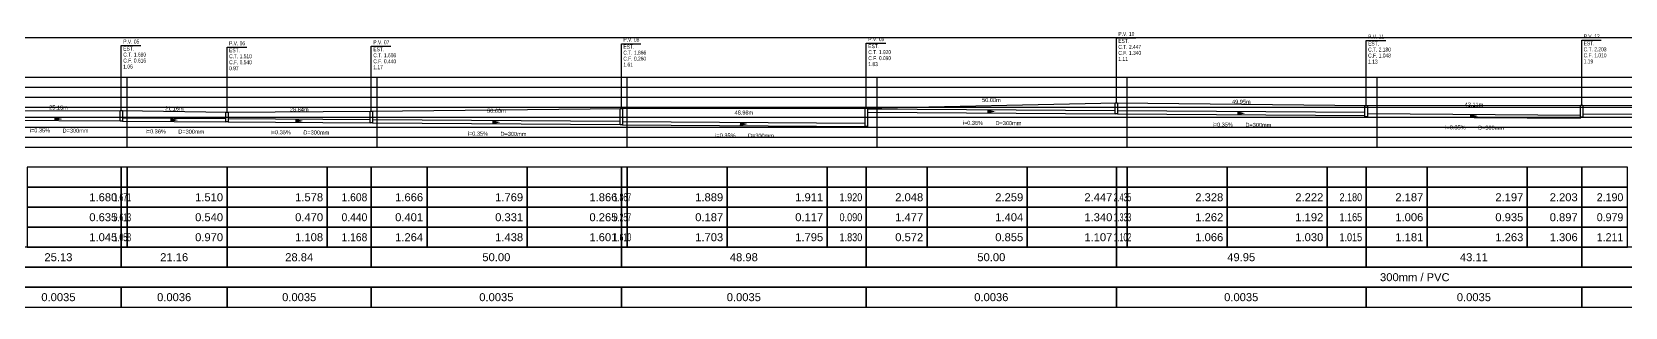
# Model space of a CAD drawing. Extents: x -160 to 364724, y -100 to 7353297.
# Drawn here: x 360241.4 to 360560, y 7351761.1 to 7351816.2 of the extents above; entities that cross this region are included whole.
import ezdxf
from ezdxf.enums import TextEntityAlignment as Align

# ---------------------------------------------------------------- set-up
doc = ezdxf.new("R2010")
doc.units = 0
doc.header["$LTSCALE"] = 5
for name, color, linetype in [('PS_IND_COMPRIMENTO', 7, 'Continuous'), ('PS_IND_DIAMETRO', 7, 'Continuous'), ('PS_IND_FLUXO', 3, 'Continuous'), ('PS_IND_INCLINACAO', 7, 'Continuous'), ('PS_PERFIL_CAIXAS', 7, 'Continuous'), ('PS_PERFIL_COTA_LIN', 7, 'Continuous'), ('PS_PERFIL_COTA_TXT', 5, 'Continuous'), ('PS_PERFIL_GRADE', 8, 'Continuous'), ('PS_PERFIL_TERRENO', 3, 'Continuous'), ('PS_PERFIL_TUBO', 7, 'Continuous'), ('PS_PONTOS_IDENTIFICACAO_LIN', 7, 'Continuous'), ('PS_PONTOS_IDENTIFICACAO_TXT', 7, 'Continuous')]:
    doc.layers.add(name, color=color, linetype=linetype)
doc.styles.get("Standard").update_dxf_attribs({"font": 'arial.ttf'})

# ---------------------------------------------------------------- blocks, each defined once
blk = doc.blocks.new('*U248')
at = {"layer": 'PS_PERFIL_GRADE', "linetype": 'Continuous'}
for p, q in [((0, 14), (850, 14)), ((150, 0), (150, 14)), ((200, 0), (200, 14)), ((250, 0), (250, 14)), ((300, 0), (300, 14)), ((350, 0), (350, 14)), ((400, 0), (400, 14)), ((0, 12), (850, 12)), ((0, 10), (850, 10)), ((0, 8), (850, 8)), ((0, 6), (850, 6)), ((0, 4), (850, 4)), ((0, 2), (850, 2)), ((0, 0), (850, 0))]:
    blk.add_line(p, q, dxfattribs=at)
blk.add_lwpolyline([(0, 14), (0, 22), (850, 22), (850, 14)], dxfattribs=at)

msp = doc.modelspace()

# ---------------------------------------------------------------- linework, layer by layer
at = {"layer": 'PS_IND_FLUXO'}
for points in [[(360245.871, 7351798.795, 0.8, 0, 0), (360247.471, 7351798.784, 0, 0, 0)], [(360269.015, 7351798.593, 0.8, 0, 0), (360270.615, 7351798.581, 0, 0, 0)], [(360294.015, 7351798.417, 0.8, 0, 0), (360295.615, 7351798.405, 0, 0, 0)], [(360333.438, 7351798.142, 0.8, 0, 0), (360335.038, 7351798.13, 0, 0, 0)], [(360382.926, 7351797.787, 0.8, 0, 0), (360384.526, 7351797.775, 0, 0, 0)], [(360432.413, 7351800.297, 0.8, 0, 0), (360434.013, 7351800.285, 0, 0, 0)], [(360482.386, 7351799.942, 0.8, 0, 0), (360483.986, 7351799.93, 0, 0, 0)], [(360528.912, 7351799.382, 0.8, 0, 0), (360530.512, 7351799.37, 0, 0, 0)]]:
    msp.add_lwpolyline(points, format="xyseb", dxfattribs=at)
at = {"layer": 'PS_PERFIL_CAIXAS', "linetype": 'Continuous'}
for points in [[(360457.963, 7351802.025), (360458.463, 7351802.025), (360458.463, 7351799.811), (360457.963, 7351799.811)], [(360507.909, 7351801.491), (360508.409, 7351801.491), (360508.409, 7351799.227), (360507.909, 7351799.227)], [(360551.016, 7351801.537), (360551.516, 7351801.537), (360551.516, 7351799.151), (360551.016, 7351799.151)], [(360258.986, 7351800.491), (360259.486, 7351800.491), (360259.486, 7351798.363), (360258.986, 7351798.363)], [(360280.143, 7351800.151), (360280.643, 7351800.151), (360280.643, 7351798.211), (360280.143, 7351798.211)], [(360308.988, 7351800.347), (360309.488, 7351800.347), (360309.488, 7351798.011), (360308.988, 7351798.011)], [(360358.988, 7351800.863), (360359.488, 7351800.863), (360359.488, 7351797.651), (360358.988, 7351797.651)], [(360407.963, 7351800.971), (360408.463, 7351800.971), (360408.463, 7351797.311), (360407.963, 7351797.311)]]:
    msp.add_lwpolyline(points, close=True, dxfattribs=at)
at = {"layer": 'PS_PERFIL_COTA_LIN', "linetype": 'Continuous'}
for points in [[(360240.393, 7351789.131), (360240.393, 7351785.131), (360259.236, 7351785.131), (360259.236, 7351789.131)], [(360259.236, 7351789.131), (360259.236, 7351785.131), (360260.393, 7351785.131), (360260.393, 7351789.131)], [(360260.393, 7351789.131), (360260.393, 7351785.131), (360280.393, 7351785.131), (360280.393, 7351789.131)], [(360280.393, 7351789.131), (360280.393, 7351785.131), (360300.393, 7351785.131), (360300.393, 7351789.131)], [(360300.393, 7351789.131), (360300.393, 7351785.131), (360309.238, 7351785.131), (360309.238, 7351789.131)], [(360309.238, 7351789.131), (360309.238, 7351785.131), (360320.393, 7351785.131), (360320.393, 7351789.131)], [(360320.393, 7351789.131), (360320.393, 7351785.131), (360340.393, 7351785.131), (360340.393, 7351789.131)], [(360340.393, 7351789.131), (360340.393, 7351785.131), (360359.238, 7351785.131), (360359.238, 7351789.131)], [(360359.238, 7351789.131), (360359.238, 7351785.131), (360360.393, 7351785.131), (360360.393, 7351789.131)], [(360360.393, 7351789.131), (360360.393, 7351785.131), (360380.393, 7351785.131), (360380.393, 7351789.131)], [(360380.393, 7351789.131), (360380.393, 7351785.131), (360400.393, 7351785.131), (360400.393, 7351789.131)], [(360400.393, 7351789.131), (360400.393, 7351785.131), (360408.213, 7351785.131), (360408.213, 7351789.131)], [(360408.213, 7351789.131), (360408.213, 7351785.131), (360420.393, 7351785.131), (360420.393, 7351789.131)], [(360420.393, 7351789.131), (360420.393, 7351785.131), (360440.393, 7351785.131), (360440.393, 7351789.131)], [(360440.393, 7351789.131), (360440.393, 7351785.131), (360458.213, 7351785.131), (360458.213, 7351789.131)], [(360458.213, 7351789.131), (360458.213, 7351785.131), (360460.393, 7351785.131), (360460.393, 7351789.131)], [(360460.393, 7351789.131), (360460.393, 7351785.131), (360480.393, 7351785.131), (360480.393, 7351789.131)], [(360480.393, 7351789.131), (360480.393, 7351785.131), (360500.393, 7351785.131), (360500.393, 7351789.131)], [(360500.393, 7351789.131), (360500.393, 7351785.131), (360508.159, 7351785.131), (360508.159, 7351789.131)], [(360508.159, 7351789.131), (360508.159, 7351785.131), (360520.393, 7351785.131), (360520.393, 7351789.131)], [(360520.393, 7351789.131), (360520.393, 7351785.131), (360540.393, 7351785.131), (360540.393, 7351789.131)], [(360540.393, 7351789.131), (360540.393, 7351785.131), (360551.266, 7351785.131), (360551.266, 7351789.131)], [(360551.266, 7351789.131), (360551.266, 7351785.131), (360560.393, 7351785.131), (360560.393, 7351789.131)], [(360240.393, 7351785.131), (360240.393, 7351781.131), (360259.236, 7351781.131), (360259.236, 7351785.131)], [(360259.236, 7351785.131), (360259.236, 7351781.131), (360260.393, 7351781.131), (360260.393, 7351785.131)], [(360260.393, 7351785.131), (360260.393, 7351781.131), (360280.393, 7351781.131), (360280.393, 7351785.131)], [(360280.393, 7351785.131), (360280.393, 7351781.131), (360300.393, 7351781.131), (360300.393, 7351785.131)], [(360300.393, 7351785.131), (360300.393, 7351781.131), (360309.238, 7351781.131), (360309.238, 7351785.131)], [(360309.238, 7351785.131), (360309.238, 7351781.131), (360320.393, 7351781.131), (360320.393, 7351785.131)], [(360320.393, 7351785.131), (360320.393, 7351781.131), (360340.393, 7351781.131), (360340.393, 7351785.131)], [(360340.393, 7351785.131), (360340.393, 7351781.131), (360359.238, 7351781.131), (360359.238, 7351785.131)], [(360359.238, 7351785.131), (360359.238, 7351781.131), (360360.393, 7351781.131), (360360.393, 7351785.131)], [(360360.393, 7351785.131), (360360.393, 7351781.131), (360380.393, 7351781.131), (360380.393, 7351785.131)], [(360380.393, 7351785.131), (360380.393, 7351781.131), (360400.393, 7351781.131), (360400.393, 7351785.131)], [(360400.393, 7351785.131), (360400.393, 7351781.131), (360408.213, 7351781.131), (360408.213, 7351785.131)], [(360408.213, 7351785.131), (360408.213, 7351781.131), (360420.393, 7351781.131), (360420.393, 7351785.131)], [(360420.393, 7351785.131), (360420.393, 7351781.131), (360440.393, 7351781.131), (360440.393, 7351785.131)], [(360440.393, 7351785.131), (360440.393, 7351781.131), (360458.213, 7351781.131), (360458.213, 7351785.131)], [(360458.213, 7351785.131), (360458.213, 7351781.131), (360460.393, 7351781.131), (360460.393, 7351785.131)], [(360460.393, 7351785.131), (360460.393, 7351781.131), (360480.393, 7351781.131), (360480.393, 7351785.131)], [(360480.393, 7351785.131), (360480.393, 7351781.131), (360500.393, 7351781.131), (360500.393, 7351785.131)], [(360500.393, 7351785.131), (360500.393, 7351781.131), (360508.159, 7351781.131), (360508.159, 7351785.131)], [(360508.159, 7351785.131), (360508.159, 7351781.131), (360520.393, 7351781.131), (360520.393, 7351785.131)], [(360520.393, 7351785.131), (360520.393, 7351781.131), (360540.393, 7351781.131), (360540.393, 7351785.131)], [(360540.393, 7351785.131), (360540.393, 7351781.131), (360551.266, 7351781.131), (360551.266, 7351785.131)], [(360551.266, 7351785.131), (360551.266, 7351781.131), (360560.393, 7351781.131), (360560.393, 7351785.131)], [(360240.393, 7351781.131), (360240.393, 7351777.131), (360259.236, 7351777.131), (360259.236, 7351781.131)], [(360259.236, 7351781.131), (360259.236, 7351777.131), (360260.393, 7351777.131), (360260.393, 7351781.131)], [(360260.393, 7351781.131), (360260.393, 7351777.131), (360280.393, 7351777.131), (360280.393, 7351781.131)], [(360280.393, 7351781.131), (360280.393, 7351777.131), (360300.393, 7351777.131), (360300.393, 7351781.131)], [(360300.393, 7351781.131), (360300.393, 7351777.131), (360309.238, 7351777.131), (360309.238, 7351781.131)], [(360309.238, 7351781.131), (360309.238, 7351777.131), (360320.393, 7351777.131), (360320.393, 7351781.131)], [(360320.393, 7351781.131), (360320.393, 7351777.131), (360340.393, 7351777.131), (360340.393, 7351781.131)], [(360340.393, 7351781.131), (360340.393, 7351777.131), (360359.238, 7351777.131), (360359.238, 7351781.131)], [(360359.238, 7351781.131), (360359.238, 7351777.131), (360360.393, 7351777.131), (360360.393, 7351781.131)], [(360360.393, 7351781.131), (360360.393, 7351777.131), (360380.393, 7351777.131), (360380.393, 7351781.131)], [(360380.393, 7351781.131), (360380.393, 7351777.131), (360400.393, 7351777.131), (360400.393, 7351781.131)], [(360400.393, 7351781.131), (360400.393, 7351777.131), (360408.213, 7351777.131), (360408.213, 7351781.131)], [(360408.213, 7351781.131), (360408.213, 7351777.131), (360420.393, 7351777.131), (360420.393, 7351781.131)], [(360420.393, 7351781.131), (360420.393, 7351777.131), (360440.393, 7351777.131), (360440.393, 7351781.131)], [(360440.393, 7351781.131), (360440.393, 7351777.131), (360458.213, 7351777.131), (360458.213, 7351781.131)], [(360458.213, 7351781.131), (360458.213, 7351777.131), (360460.393, 7351777.131), (360460.393, 7351781.131)], [(360460.393, 7351781.131), (360460.393, 7351777.131), (360480.393, 7351777.131), (360480.393, 7351781.131)], [(360480.393, 7351781.131), (360480.393, 7351777.131), (360500.393, 7351777.131), (360500.393, 7351781.131)], [(360500.393, 7351781.131), (360500.393, 7351777.131), (360508.159, 7351777.131), (360508.159, 7351781.131)], [(360508.159, 7351781.131), (360508.159, 7351777.131), (360520.393, 7351777.131), (360520.393, 7351781.131)], [(360520.393, 7351781.131), (360520.393, 7351777.131), (360540.393, 7351777.131), (360540.393, 7351781.131)], [(360540.393, 7351781.131), (360540.393, 7351777.131), (360551.266, 7351777.131), (360551.266, 7351781.131)], [(360551.266, 7351781.131), (360551.266, 7351777.131), (360560.393, 7351777.131), (360560.393, 7351781.131)], [(360240.393, 7351777.131), (360240.393, 7351773.131), (360259.236, 7351773.131), (360259.236, 7351777.131)], [(360259.236, 7351777.131), (360259.236, 7351773.131), (360260.393, 7351773.131), (360260.393, 7351777.131)], [(360260.393, 7351777.131), (360260.393, 7351773.131), (360280.393, 7351773.131), (360280.393, 7351777.131)], [(360280.393, 7351777.131), (360280.393, 7351773.131), (360300.393, 7351773.131), (360300.393, 7351777.131)], [(360300.393, 7351777.131), (360300.393, 7351773.131), (360309.238, 7351773.131), (360309.238, 7351777.131)], [(360309.238, 7351777.131), (360309.238, 7351773.131), (360320.393, 7351773.131), (360320.393, 7351777.131)], [(360320.393, 7351777.131), (360320.393, 7351773.131), (360340.393, 7351773.131), (360340.393, 7351777.131)], [(360340.393, 7351777.131), (360340.393, 7351773.131), (360359.238, 7351773.131), (360359.238, 7351777.131)], [(360359.238, 7351777.131), (360359.238, 7351773.131), (360360.393, 7351773.131), (360360.393, 7351777.131)], [(360360.393, 7351777.131), (360360.393, 7351773.131), (360380.393, 7351773.131), (360380.393, 7351777.131)], [(360380.393, 7351777.131), (360380.393, 7351773.131), (360400.393, 7351773.131), (360400.393, 7351777.131)], [(360400.393, 7351777.131), (360400.393, 7351773.131), (360408.213, 7351773.131), (360408.213, 7351777.131)], [(360408.213, 7351777.131), (360408.213, 7351773.131), (360420.393, 7351773.131), (360420.393, 7351777.131)], [(360420.393, 7351777.131), (360420.393, 7351773.131), (360440.393, 7351773.131), (360440.393, 7351777.131)], [(360440.393, 7351777.131), (360440.393, 7351773.131), (360458.213, 7351773.131), (360458.213, 7351777.131)], [(360458.213, 7351777.131), (360458.213, 7351773.131), (360460.393, 7351773.131), (360460.393, 7351777.131)], [(360460.393, 7351777.131), (360460.393, 7351773.131), (360480.393, 7351773.131), (360480.393, 7351777.131)], [(360480.393, 7351777.131), (360480.393, 7351773.131), (360500.393, 7351773.131), (360500.393, 7351777.131)], [(360500.393, 7351777.131), (360500.393, 7351773.131), (360508.159, 7351773.131), (360508.159, 7351777.131)], [(360508.159, 7351777.131), (360508.159, 7351773.131), (360520.393, 7351773.131), (360520.393, 7351777.131)], [(360520.393, 7351777.131), (360520.393, 7351773.131), (360540.393, 7351773.131), (360540.393, 7351777.131)], [(360540.393, 7351777.131), (360540.393, 7351773.131), (360551.266, 7351773.131), (360551.266, 7351777.131)], [(360551.266, 7351777.131), (360551.266, 7351773.131), (360560.393, 7351773.131), (360560.393, 7351777.131)], [(360234.107, 7351773.131), (360234.107, 7351769.131), (360259.236, 7351769.131), (360259.236, 7351773.131)], [(360259.236, 7351773.131), (360259.236, 7351769.131), (360280.393, 7351769.131), (360280.393, 7351773.131)], [(360280.393, 7351773.131), (360280.393, 7351769.131), (360309.238, 7351769.131), (360309.238, 7351773.131)], [(360309.238, 7351773.131), (360309.238, 7351769.131), (360359.238, 7351769.131), (360359.238, 7351773.131)], [(360359.238, 7351773.131), (360359.238, 7351769.131), (360408.213, 7351769.131), (360408.213, 7351773.131)], [(360408.213, 7351773.131), (360408.213, 7351769.131), (360458.213, 7351769.131), (360458.213, 7351773.131)], [(360458.213, 7351773.131), (360458.213, 7351769.131), (360508.159, 7351769.131), (360508.159, 7351773.131)], [(360508.159, 7351773.131), (360508.159, 7351769.131), (360551.266, 7351769.131), (360551.266, 7351773.131)], [(360551.266, 7351773.131), (360551.266, 7351769.131), (360601.078, 7351769.131), (360601.078, 7351773.131)], [(360160.393, 7351769.131), (360160.393, 7351765.131), (360875.402, 7351765.131), (360875.402, 7351769.131)], [(360234.107, 7351765.131), (360234.107, 7351761.131), (360259.236, 7351761.131), (360259.236, 7351765.131)], [(360259.236, 7351765.131), (360259.236, 7351761.131), (360280.393, 7351761.131), (360280.393, 7351765.131)], [(360280.393, 7351765.131), (360280.393, 7351761.131), (360309.238, 7351761.131), (360309.238, 7351765.131)], [(360309.238, 7351765.131), (360309.238, 7351761.131), (360359.238, 7351761.131), (360359.238, 7351765.131)], [(360359.238, 7351765.131), (360359.238, 7351761.131), (360408.213, 7351761.131), (360408.213, 7351765.131)], [(360408.213, 7351765.131), (360408.213, 7351761.131), (360458.213, 7351761.131), (360458.213, 7351765.131)], [(360458.213, 7351765.131), (360458.213, 7351761.131), (360508.159, 7351761.131), (360508.159, 7351765.131)], [(360508.159, 7351765.131), (360508.159, 7351761.131), (360551.266, 7351761.131), (360551.266, 7351765.131)], [(360551.266, 7351765.131), (360551.266, 7351761.131), (360601.078, 7351761.131), (360601.078, 7351765.131)]]:
    msp.add_lwpolyline(points, close=True, dxfattribs=at)
for points in [[(360240.393, 7351773.131), (360259.236, 7351773.131)], [(360280.393, 7351773.131), (360300.393, 7351773.131)], [(360300.393, 7351773.131), (360309.238, 7351773.131)], [(360320.393, 7351773.131), (360340.393, 7351773.131)], [(360340.393, 7351773.131), (360359.238, 7351773.131)], [(360360.393, 7351773.131), (360380.393, 7351773.131)], [(360380.393, 7351773.131), (360400.393, 7351773.131)], [(360400.393, 7351773.131), (360408.213, 7351773.131)], [(360420.393, 7351773.131), (360440.393, 7351773.131)], [(360440.393, 7351773.131), (360458.213, 7351773.131)], [(360460.393, 7351773.131), (360480.393, 7351773.131)], [(360480.393, 7351773.131), (360500.393, 7351773.131)], [(360500.393, 7351773.131), (360508.159, 7351773.131)], [(360520.393, 7351773.131), (360540.393, 7351773.131)], [(360540.393, 7351773.131), (360551.266, 7351773.131)], [(360240.393, 7351769.131), (360259.236, 7351769.131)], [(360240.393, 7351769.131), (360259.236, 7351769.131)], [(360259.236, 7351769.131), (360260.393, 7351769.131)], [(360260.393, 7351769.131), (360280.393, 7351769.131)], [(360280.393, 7351769.131), (360300.393, 7351769.131)], [(360280.393, 7351769.131), (360300.393, 7351769.131)], [(360300.393, 7351769.131), (360309.238, 7351769.131)], [(360300.393, 7351769.131), (360309.238, 7351769.131)], [(360309.238, 7351769.131), (360320.393, 7351769.131)], [(360320.393, 7351769.131), (360340.393, 7351769.131)], [(360320.393, 7351769.131), (360340.393, 7351769.131)], [(360340.393, 7351769.131), (360359.238, 7351769.131)], [(360340.393, 7351769.131), (360359.238, 7351769.131)], [(360359.238, 7351769.131), (360360.393, 7351769.131)], [(360360.393, 7351769.131), (360380.393, 7351769.131)], [(360360.393, 7351769.131), (360380.393, 7351769.131)], [(360380.393, 7351769.131), (360400.393, 7351769.131)], [(360380.393, 7351769.131), (360400.393, 7351769.131)], [(360400.393, 7351769.131), (360408.213, 7351769.131)], [(360400.393, 7351769.131), (360408.213, 7351769.131)], [(360408.213, 7351769.131), (360420.393, 7351769.131)], [(360420.393, 7351769.131), (360440.393, 7351769.131)], [(360420.393, 7351769.131), (360440.393, 7351769.131)], [(360440.393, 7351769.131), (360458.213, 7351769.131)], [(360440.393, 7351769.131), (360458.213, 7351769.131)], [(360458.213, 7351769.131), (360460.393, 7351769.131)], [(360460.393, 7351769.131), (360480.393, 7351769.131)], [(360460.393, 7351769.131), (360480.393, 7351769.131)], [(360480.393, 7351769.131), (360500.393, 7351769.131)], [(360480.393, 7351769.131), (360500.393, 7351769.131)], [(360500.393, 7351769.131), (360508.159, 7351769.131)], [(360500.393, 7351769.131), (360508.159, 7351769.131)], [(360508.159, 7351769.131), (360520.393, 7351769.131)], [(360520.393, 7351769.131), (360540.393, 7351769.131)], [(360520.393, 7351769.131), (360540.393, 7351769.131)], [(360540.393, 7351769.131), (360551.266, 7351769.131)], [(360540.393, 7351769.131), (360551.266, 7351769.131)], [(360551.266, 7351769.131), (360560.393, 7351769.131)], [(360240.393, 7351765.131), (360259.236, 7351765.131)], [(360240.393, 7351765.131), (360259.236, 7351765.131)], [(360259.236, 7351765.131), (360260.393, 7351765.131)], [(360260.393, 7351765.131), (360280.393, 7351765.131)], [(360280.393, 7351765.131), (360300.393, 7351765.131)], [(360280.393, 7351765.131), (360300.393, 7351765.131)], [(360300.393, 7351765.131), (360309.238, 7351765.131)], [(360300.393, 7351765.131), (360309.238, 7351765.131)], [(360309.238, 7351765.131), (360320.393, 7351765.131)], [(360320.393, 7351765.131), (360340.393, 7351765.131)], [(360320.393, 7351765.131), (360340.393, 7351765.131)], [(360340.393, 7351765.131), (360359.238, 7351765.131)], [(360340.393, 7351765.131), (360359.238, 7351765.131)], [(360359.238, 7351765.131), (360360.393, 7351765.131)], [(360360.393, 7351765.131), (360380.393, 7351765.131)], [(360360.393, 7351765.131), (360380.393, 7351765.131)], [(360380.393, 7351765.131), (360400.393, 7351765.131)], [(360380.393, 7351765.131), (360400.393, 7351765.131)], [(360400.393, 7351765.131), (360408.213, 7351765.131)], [(360400.393, 7351765.131), (360408.213, 7351765.131)], [(360408.213, 7351765.131), (360420.393, 7351765.131)], [(360420.393, 7351765.131), (360440.393, 7351765.131)], [(360420.393, 7351765.131), (360440.393, 7351765.131)], [(360440.393, 7351765.131), (360458.213, 7351765.131)], [(360440.393, 7351765.131), (360458.213, 7351765.131)], [(360458.213, 7351765.131), (360460.393, 7351765.131)], [(360460.393, 7351765.131), (360480.393, 7351765.131)], [(360460.393, 7351765.131), (360480.393, 7351765.131)], [(360480.393, 7351765.131), (360500.393, 7351765.131)], [(360480.393, 7351765.131), (360500.393, 7351765.131)], [(360500.393, 7351765.131), (360508.159, 7351765.131)], [(360500.393, 7351765.131), (360508.159, 7351765.131)], [(360508.159, 7351765.131), (360520.393, 7351765.131)], [(360520.393, 7351765.131), (360540.393, 7351765.131)], [(360520.393, 7351765.131), (360540.393, 7351765.131)], [(360540.393, 7351765.131), (360551.266, 7351765.131)], [(360540.393, 7351765.131), (360551.266, 7351765.131)], [(360551.266, 7351765.131), (360560.393, 7351765.131)], [(360240.393, 7351761.131), (360259.236, 7351761.131)], [(360280.393, 7351761.131), (360300.393, 7351761.131)], [(360300.393, 7351761.131), (360309.238, 7351761.131)], [(360320.393, 7351761.131), (360340.393, 7351761.131)], [(360340.393, 7351761.131), (360359.238, 7351761.131)], [(360360.393, 7351761.131), (360380.393, 7351761.131)], [(360380.393, 7351761.131), (360400.393, 7351761.131)], [(360400.393, 7351761.131), (360408.213, 7351761.131)], [(360420.393, 7351761.131), (360440.393, 7351761.131)], [(360440.393, 7351761.131), (360458.213, 7351761.131)], [(360460.393, 7351761.131), (360480.393, 7351761.131)], [(360480.393, 7351761.131), (360500.393, 7351761.131)], [(360500.393, 7351761.131), (360508.159, 7351761.131)], [(360520.393, 7351761.131), (360540.393, 7351761.131)], [(360540.393, 7351761.131), (360551.266, 7351761.131)]]:
    msp.add_lwpolyline(points, dxfattribs=at)
at = {"layer": 'PS_PERFIL_TERRENO', "linetype": 'Continuous'}
msp.add_lwpolyline([(360160.393, 7351799.911), (360181.424, 7351800.325), (360201.903, 7351800.543), (360234.107, 7351800.445), (360259.236, 7351800.491), (360280.393, 7351800.151), (360309.238, 7351800.347), (360359.238, 7351800.863), (360408.213, 7351800.971), (360458.213, 7351802.025), (360508.159, 7351801.491), (360551.266, 7351801.537), (360601.078, 7351801.391), (360639.526, 7351800.547), (360689.458, 7351800.503), (360789.421, 7351801.031), (360839.42, 7351801.091), (360875.402, 7351801.371)], dxfattribs=at)
at = {"layer": 'PS_PERFIL_TUBO', "linetype": 'Continuous'}
for points in [[(360234.357, 7351798.578), (360258.986, 7351798.401), (360258.986, 7351799.001), (360234.357, 7351799.178)], [(360259.486, 7351798.363), (360280.143, 7351798.211), (360280.143, 7351798.811), (360259.486, 7351798.963)], [(360280.643, 7351798.211), (360308.988, 7351798.011), (360308.988, 7351798.611), (360280.643, 7351798.811)], [(360309.488, 7351798.011), (360358.988, 7351797.661), (360358.988, 7351798.261), (360309.488, 7351798.611)], [(360359.488, 7351797.651), (360407.963, 7351797.311), (360407.963, 7351797.911), (360359.488, 7351798.251)], [(360408.463, 7351800.171), (360457.963, 7351799.811), (360457.963, 7351800.411), (360408.463, 7351800.771)], [(360458.463, 7351799.811), (360507.909, 7351799.461), (360507.909, 7351800.061), (360458.463, 7351800.411)], [(360508.409, 7351799.227), (360551.016, 7351798.925), (360551.016, 7351799.525), (360508.409, 7351799.827)], [(360551.516, 7351799.151), (360600.828, 7351798.803), (360600.828, 7351799.403), (360551.516, 7351799.751)]]:
    msp.add_lwpolyline(points, close=True, dxfattribs=at)
at = {"layer": 'PS_PONTOS_IDENTIFICACAO_LIN', "linetype": 'Continuous'}
for points in [[(360359.238, 7351800.863), (360359.238, 7351813.863), (360363.158, 7351813.863)], [(360408.213, 7351800.971), (360408.213, 7351813.971), (360412.133, 7351813.971)], [(360458.213, 7351802.025), (360458.213, 7351815.025), (360462.133, 7351815.025)], [(360508.159, 7351801.491), (360508.159, 7351814.491), (360512.079, 7351814.491)], [(360551.266, 7351801.537), (360551.266, 7351814.537), (360555.186, 7351814.537)], [(360259.236, 7351800.491), (360259.236, 7351813.491), (360263.156, 7351813.491)], [(360280.393, 7351800.151), (360280.393, 7351813.151), (360284.313, 7351813.151)], [(360309.238, 7351800.347), (360309.238, 7351813.347), (360313.158, 7351813.347)]]:
    msp.add_lwpolyline(points, dxfattribs=at)

# ---------------------------------------------------------------- block references
at = {"layer": 'PS_PERFIL_GRADE'}
msp.add_blockref('*U248', (360110.393, 7351793.131), dxfattribs=at)

# ---------------------------------------------------------------- texts
at = {"layer": 'PS_IND_COMPRIMENTO', "width": 0.8}
for s, rotation, p in [('25.13m', 359.58918, (360246.688, 7351801.089)), ('21.16m', 359.57841, (360269.832, 7351800.887)), ('28.84m', 359.59572, (360294.832, 7351800.711)), ('50.00m', 359.58331, (360433.23, 7351802.591)), ('49.95m', 359.59444, (360483.202, 7351802.236)), ('43.11m', 359.59389, (360529.729, 7351801.676)), ('50.00m', 359.59489, (360334.254, 7351800.436)), ('48.98m', 359.59814, (360383.742, 7351800.081))]:
    msp.add_text(s, height=0.8, rotation=rotation, dxfattribs=at).set_placement(p, align=Align.MIDDLE_CENTER)
at = {"layer": 'PS_IND_DIAMETRO', "width": 0.8}
for rotation, p in [(359.58331, (360436.636, 7351797.966)), (359.59444, (360486.61, 7351797.612)), (359.58918, (360250.095, 7351796.465)), (359.57841, (360273.238, 7351796.262)), (359.59572, (360298.239, 7351796.087)), (359.59489, (360337.661, 7351795.812)), (359.59814, (360387.149, 7351795.457)), (359.59389, (360533.136, 7351797.052))]:
    msp.add_text('D=300mm', height=0.8, rotation=rotation, dxfattribs=at).set_placement(p, align=Align.MIDDLE_CENTER)
at = {"layer": 'PS_IND_INCLINACAO', "width": 0.8}
for s, rotation, p in [('i=0.36%', 359.58331, (360429.517, 7351798.018)), ('i=0.35%', 359.59444, (360479.49, 7351797.662)), ('i=0.35%', 359.58918, (360242.975, 7351796.516)), ('i=0.36%', 359.57841, (360266.118, 7351796.314)), ('i=0.35%', 359.59572, (360291.119, 7351796.137)), ('i=0.35%', 359.59489, (360330.542, 7351795.862)), ('i=0.35%', 359.59814, (360380.029, 7351795.507)), ('i=0.35%', 359.59389, (360526.016, 7351797.102))]:
    msp.add_text(s, height=0.8, rotation=rotation, dxfattribs=at).set_placement(p, align=Align.MIDDLE_CENTER)
at = {"layer": 'PS_PERFIL_COTA_TXT'}
for s, p in [('1.680', (360258.436, 7351783.131)), ('1.510', (360279.593, 7351783.131)), ('1.578', (360299.593, 7351783.131)), ('1.666', (360319.593, 7351783.131)), ('1.769', (360339.593, 7351783.131)), ('1.866', (360358.438, 7351783.131)), ('1.889', (360379.593, 7351783.131)), ('1.911', (360399.593, 7351783.131)), ('2.048', (360419.593, 7351783.131)), ('2.259', (360439.593, 7351783.131)), ('2.447', (360457.413, 7351783.131)), ('2.328', (360479.593, 7351783.131)), ('2.222', (360499.593, 7351783.131)), ('2.187', (360519.593, 7351783.131)), ('2.197', (360539.593, 7351783.131)), ('2.203', (360550.466, 7351783.131)), ('0.635', (360258.436, 7351779.131)), ('0.540', (360279.593, 7351779.131)), ('0.470', (360299.593, 7351779.131)), ('0.401', (360319.593, 7351779.131)), ('0.331', (360339.593, 7351779.131)), ('0.265', (360358.438, 7351779.131)), ('0.187', (360379.593, 7351779.131)), ('0.117', (360399.593, 7351779.131)), ('1.477', (360419.593, 7351779.131)), ('1.404', (360439.593, 7351779.131)), ('1.340', (360457.413, 7351779.131)), ('1.262', (360479.593, 7351779.131)), ('1.192', (360499.593, 7351779.131)), ('1.006', (360519.593, 7351779.131)), ('0.935', (360539.593, 7351779.131)), ('0.897', (360550.466, 7351779.131)), ('1.045', (360258.436, 7351775.131)), ('0.970', (360279.593, 7351775.131)), ('1.108', (360299.593, 7351775.131)), ('1.264', (360319.593, 7351775.131)), ('1.438', (360339.593, 7351775.131)), ('1.601', (360358.438, 7351775.131)), ('1.703', (360379.593, 7351775.131)), ('1.795', (360399.593, 7351775.131)), ('0.572', (360419.593, 7351775.131)), ('0.855', (360439.593, 7351775.131)), ('1.107', (360457.413, 7351775.131)), ('1.066', (360479.593, 7351775.131)), ('1.030', (360499.593, 7351775.131)), ('1.181', (360519.593, 7351775.131)), ('1.263', (360539.593, 7351775.131)), ('1.306', (360550.466, 7351775.131))]:
    msp.add_text(s, height=1.6, dxfattribs=at).set_placement(p, align=Align.MIDDLE_RIGHT)
for s, width, p in [('1.671', 0.5, (360261.193, 7351783.131)), ('1.608', 0.921283, (360308.438, 7351783.131)), ('1.867', 0.5, (360361.193, 7351783.131)), ('1.920', 0.814578, (360407.413, 7351783.131)), ('2.435', 0.5, (360461.193, 7351783.131)), ('2.180', 0.808897, (360507.359, 7351783.131)), ('2.190', 0.95078, (360559.593, 7351783.131)), ('0.613', 0.5, (360261.193, 7351779.131)), ('0.440', 0.921283, (360308.438, 7351779.131)), ('0.257', 0.5, (360361.193, 7351779.131)), ('0.090', 0.814578, (360407.413, 7351779.131)), ('1.333', 0.5, (360461.193, 7351779.131)), ('1.165', 0.808897, (360507.359, 7351779.131)), ('0.979', 0.95078, (360559.593, 7351779.131)), ('1.058', 0.5, (360261.193, 7351775.131)), ('1.168', 0.921283, (360308.438, 7351775.131)), ('1.610', 0.5, (360361.193, 7351775.131)), ('1.830', 0.814578, (360407.413, 7351775.131)), ('1.102', 0.5, (360461.193, 7351775.131)), ('1.015', 0.808897, (360507.359, 7351775.131)), ('1.211', 0.95078, (360559.593, 7351775.131))]:
    msp.add_text(s, height=1.6, dxfattribs=dict(at, width=width)).set_placement(p, align=Align.MIDDLE_RIGHT)
for s, p in [('25.13', (360246.671, 7351771.131)), ('21.16', (360269.815, 7351771.131)), ('28.84', (360294.815, 7351771.131)), ('50.00', (360334.238, 7351771.131)), ('48.98', (360383.726, 7351771.131)), ('50.00', (360433.213, 7351771.131)), ('49.95', (360483.186, 7351771.131)), ('43.11', (360529.712, 7351771.131)), ('300mm / PVC', (360517.898, 7351767.131)), ('0.0035', (360246.671, 7351763.131)), ('0.0036', (360269.815, 7351763.131)), ('0.0035', (360294.815, 7351763.131)), ('0.0035', (360334.238, 7351763.131)), ('0.0035', (360383.726, 7351763.131)), ('0.0036', (360433.213, 7351763.131)), ('0.0035', (360483.186, 7351763.131)), ('0.0035', (360529.712, 7351763.131))]:
    msp.add_text(s, height=1.6, dxfattribs=at).set_placement(p, align=Align.MIDDLE_CENTER)
at = {"layer": 'PS_PONTOS_IDENTIFICACAO_TXT', "width": 0.7}
for s, p in [('P.V. 05', (360259.636, 7351813.891)), ('P.V. 06', (360280.793, 7351813.551)), ('P.V. 07', (360309.638, 7351813.747)), ('P.V. 08', (360359.638, 7351814.263)), ('P.V. 09', (360408.613, 7351814.371)), ('P.V. 10', (360458.613, 7351815.425)), ('EST. ', (360458.613, 7351814.025)), ('P.V. 11', (360508.559, 7351814.891)), ('EST. ', (360508.559, 7351813.491)), ('P.V. 12', (360551.666, 7351814.937)), ('EST. ', (360551.666, 7351813.537)), ('C.T. 1.680', (360259.636, 7351811.291)), ('C.F. 0.616', (360259.636, 7351810.091)), ('EST. ', (360259.636, 7351812.491)), ('C.T. 1.510', (360280.793, 7351810.951)), ('EST. ', (360280.793, 7351812.151)), ('C.T. 1.608', (360309.638, 7351811.147)), ('C.F. 0.440', (360309.638, 7351809.947)), ('EST. ', (360309.638, 7351812.347)), ('C.T. 1.866', (360359.638, 7351811.663)), ('C.F. 0.260', (360359.638, 7351810.463)), ('EST. ', (360359.638, 7351812.863)), ('C.T. 1.920', (360408.613, 7351811.771)), ('C.F. 0.090', (360408.613, 7351810.571)), ('EST. ', (360408.613, 7351812.971)), ('C.T. 2.447', (360458.613, 7351812.825)), ('C.F. 1.340', (360458.613, 7351811.625)), ('1.11', (360458.613, 7351810.425)), ('C.T. 2.180', (360508.559, 7351812.291)), ('C.F. 1.048', (360508.559, 7351811.091)), ('1.13', (360508.559, 7351809.891)), ('C.T. 2.203', (360551.666, 7351812.337)), ('C.F. 1.010', (360551.666, 7351811.137)), ('1.19', (360551.666, 7351809.937)), ('1.06', (360259.636, 7351808.891)), ('0.97', (360280.793, 7351808.551)), ('C.F. 0.540', (360280.793, 7351809.751)), ('1.17', (360309.638, 7351808.747)), ('1.61', (360359.638, 7351809.263)), ('1.83', (360408.613, 7351809.371))]:
    msp.add_text(s, height=0.8, dxfattribs=at).set_placement(p)

doc.saveas('drawing.dxf')
